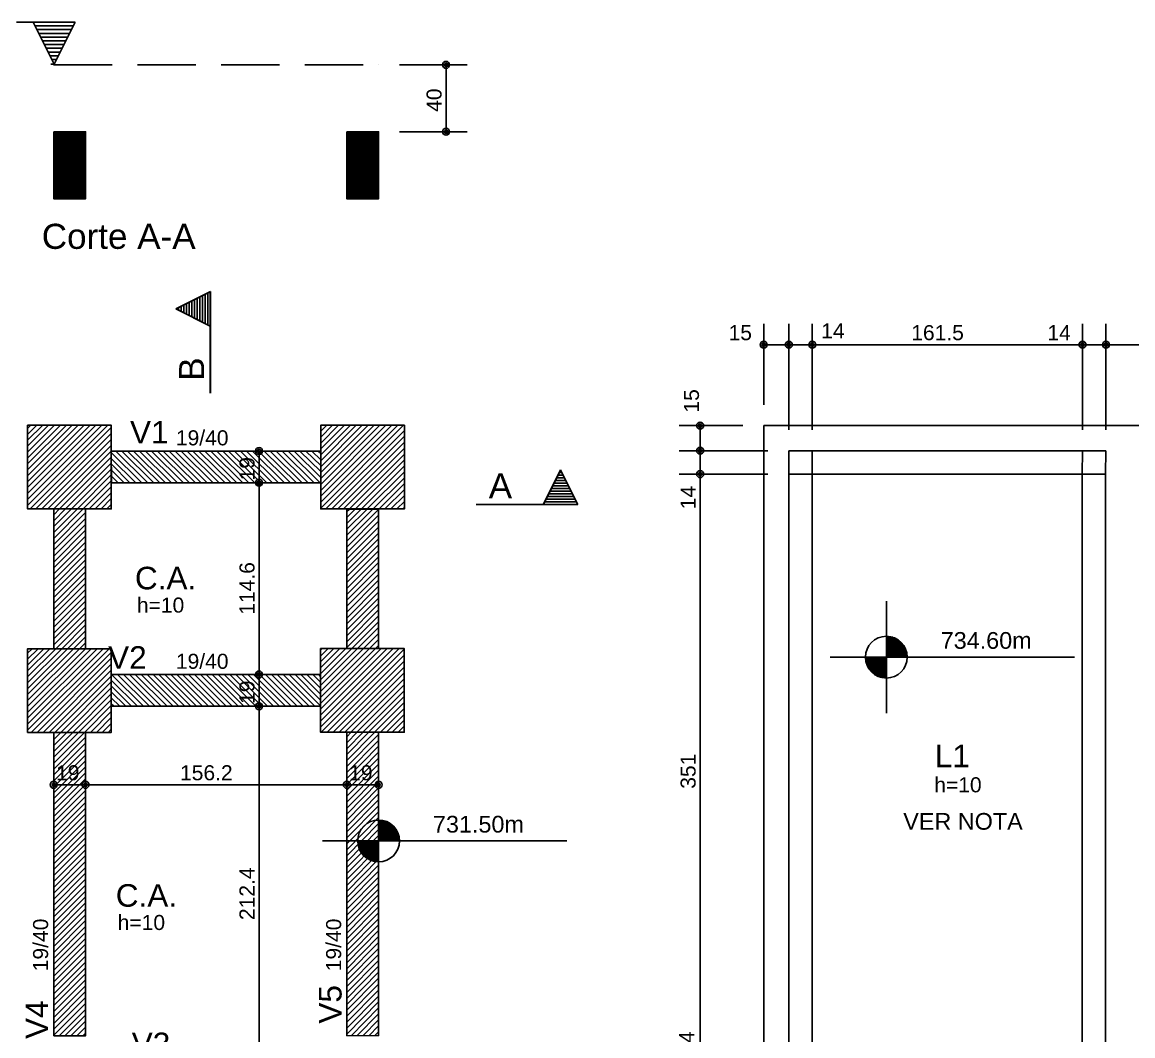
# Model space of a CAD drawing. Extents: x 3 to 128, y 2 to 83.
# Drawn here: x 62.7 to 75.98, y 49.64 to 61.76 of the extents above; entities that cross this region are included whole.
import ezdxf

# ---------------------------------------------------------------- set-up
doc = ezdxf.new("R2010")
doc.units = 0
doc.header["$MEASUREMENT"] = 0
doc.linetypes.add('ESTILO_TQS_0001', pattern=[1, 0.7, -0.3])
for name, color, linetype in [('1', 3, 'CONTINUOUS'), ('14', 51, 'CONTINUOUS'), ('22', 178, 'CONTINUOUS'), ('23', 100, 'CONTINUOUS'), ('29', 9, 'CONTINUOUS'), ('3', 7, 'CONTINUOUS'), ('35', 255, 'CONTINUOUS'), ('37', 7, 'CONTINUOUS'), ('38', 7, 'CONTINUOUS'), ('8', 178, 'CONTINUOUS')]:
    doc.layers.add(name, color=color, linetype=linetype)
doc.styles.add('TQS_ARIAL', font='arial.ttf')

msp = doc.modelspace()

# ---------------------------------------------------------------- linework, layer by layer
at = {"layer": '1', "color": 3, "linetype": 'Continuous'}
for p, q in [((63.271509, 56.441421), (63.271509, 56.441421)), ((66.774592, 56.441634), (66.774592, 56.441634)), ((66.773053, 53.77076), (66.773053, 53.77076))]:
    msp.add_line(p, q, dxfattribs=at)
at = {"layer": '14', "color": 51, "linetype": 'Continuous'}
for p, q in [((62.769509, 55.981284), (63.727647, 56.939421)), ((62.769509, 56.051995), (63.656936, 56.939421)), ((62.769509, 56.122705), (63.586225, 56.939421)), ((62.769509, 56.193416), (63.515515, 56.939421)), ((62.769509, 56.264127), (63.444804, 56.939421)), ((62.769509, 56.334837), (63.374093, 56.939421)), ((62.769509, 56.405548), (63.303382, 56.939421)), ((62.769509, 56.476259), (63.232672, 56.939421)), ((62.769509, 56.546969), (63.161961, 56.939421)), ((62.769509, 56.61768), (63.09125, 56.939421)), ((62.769509, 56.688391), (63.02054, 56.939421)), ((62.769509, 56.759102), (62.949829, 56.939421)), ((62.769509, 56.829812), (62.879118, 56.939421)), ((62.769509, 56.900523), (62.808408, 56.939421)), ((62.798357, 55.939421), (63.769509, 56.910573)), ((62.869068, 55.939421), (63.769509, 56.839863)), ((66.272592, 55.948833), (67.263393, 56.939634)), ((66.272592, 56.019543), (67.192682, 56.939634)), ((66.272592, 56.090254), (67.121971, 56.939634)), ((66.272592, 56.160965), (67.051261, 56.939634)), ((66.272592, 56.231675), (66.98055, 56.939634)), ((66.272592, 56.302386), (66.909839, 56.939634)), ((66.272592, 56.373097), (66.839129, 56.939634)), ((66.272592, 56.443807), (66.768418, 56.939634)), ((66.272592, 56.514518), (66.697707, 56.939634)), ((66.272592, 56.585229), (66.626997, 56.939634)), ((66.272592, 56.655939), (66.556286, 56.939634)), ((66.272592, 56.72665), (66.485575, 56.939634)), ((66.272592, 56.797361), (66.414865, 56.939634)), ((66.272592, 56.868071), (66.344154, 56.939634)), ((66.334103, 55.939634), (67.272592, 56.878122)), ((62.939779, 55.939421), (63.769509, 56.769152)), ((63.010489, 55.939421), (63.769509, 56.698441)), ((66.404814, 55.939634), (67.272592, 56.807411)), ((66.475525, 55.939634), (67.272592, 56.736701)), ((63.0812, 55.939421), (63.769509, 56.627731)), ((63.151911, 55.939421), (63.769509, 56.55702)), ((63.76959, 56.613679), (64.135148, 56.251421)), ((63.822719, 56.631421), (64.206182, 56.251421)), ((63.893753, 56.631421), (64.277216, 56.251421)), ((63.964786, 56.631421), (64.348249, 56.251421)), ((64.03582, 56.631421), (64.419283, 56.251421)), ((64.106854, 56.631421), (64.490316, 56.251421)), ((64.177887, 56.631421), (64.56135, 56.251421)), ((64.248921, 56.631421), (64.632384, 56.251421)), ((64.319954, 56.631421), (64.703417, 56.251421)), ((64.390988, 56.631421), (64.774451, 56.251421)), ((64.462022, 56.631421), (64.845484, 56.251421)), ((64.533055, 56.631421), (64.916518, 56.251421)), ((64.604089, 56.631421), (64.987552, 56.251421)), ((64.675122, 56.631421), (65.058585, 56.251421)), ((64.746156, 56.631421), (65.129619, 56.251421)), ((64.81719, 56.631421), (65.200652, 56.251421)), ((64.888223, 56.631421), (65.271686, 56.251421)), ((64.959257, 56.631421), (65.34272, 56.251421)), ((65.03029, 56.631421), (65.413753, 56.251421)), ((65.101324, 56.631421), (65.484787, 56.251421)), ((65.172358, 56.631421), (65.55582, 56.251421)), ((65.243391, 56.631421), (65.626854, 56.251421)), ((65.314425, 56.631421), (65.697888, 56.251421)), ((65.385458, 56.631421), (65.768921, 56.251421)), ((65.456492, 56.631421), (65.839955, 56.251421)), ((65.527526, 56.631421), (65.910988, 56.251421)), ((65.598559, 56.631421), (65.982022, 56.251421)), ((65.669593, 56.631421), (66.053056, 56.251421)), ((65.740626, 56.631421), (66.124089, 56.251421)), ((65.81166, 56.631421), (66.195123, 56.251421)), ((65.882694, 56.631421), (66.266156, 56.251421)), ((65.953727, 56.631421), (66.272592, 56.315436)), ((66.024761, 56.631421), (66.272592, 56.385828)), ((66.095794, 56.631421), (66.272592, 56.45622)), ((66.166828, 56.631421), (66.272592, 56.526612)), ((66.237862, 56.631421), (66.272592, 56.597005)), ((66.546236, 55.939634), (67.272592, 56.66599)), ((66.616946, 55.939634), (67.272592, 56.595279)), ((63.222621, 55.939421), (63.769509, 56.486309)), ((63.76991, 56.542969), (64.064115, 56.251421)), ((63.770231, 56.472259), (63.993081, 56.251421)), ((66.687657, 55.939634), (67.272592, 56.524569)), ((66.758368, 55.939634), (67.272592, 56.453858)), ((63.293332, 55.939421), (63.769509, 56.415599)), ((63.364043, 55.939421), (63.769509, 56.344888)), ((63.770552, 56.401549), (63.922048, 56.251421)), ((63.770872, 56.330839), (63.851014, 56.251421)), ((66.829078, 55.939634), (67.272592, 56.383147)), ((66.899789, 55.939634), (67.272592, 56.312436)), ((63.434753, 55.939421), (63.769509, 56.274177)), ((63.505464, 55.939421), (63.769509, 56.203467)), ((63.771193, 56.260129), (63.77998, 56.251421)), ((66.9705, 55.939634), (67.272592, 56.241726)), ((67.04121, 55.939634), (67.272592, 56.171015)), ((63.576175, 55.939421), (63.769509, 56.132756)), ((63.646885, 55.939421), (63.769509, 56.062045)), ((67.111921, 55.939634), (67.272592, 56.100304)), ((67.182632, 55.939634), (67.272592, 56.029594)), ((63.081509, 55.586177), (63.434753, 55.939421)), ((63.081509, 55.656888), (63.364043, 55.939421)), ((63.081509, 55.727599), (63.293332, 55.939421)), ((63.081509, 55.798309), (63.222621, 55.939421)), ((63.081509, 55.86902), (63.151911, 55.939421)), ((63.081509, 55.515467), (63.461509, 55.895466)), ((63.717596, 55.939421), (63.769509, 55.991335)), ((66.584592, 55.624436), (66.897789, 55.937634)), ((66.584592, 55.695147), (66.827078, 55.937634)), ((66.584592, 55.765858), (66.756368, 55.937634)), ((66.584592, 55.836569), (66.685657, 55.937634)), ((66.584592, 55.907279), (66.614946, 55.937634)), ((66.584592, 55.553726), (66.964592, 55.933726)), ((67.253342, 55.939634), (67.272592, 55.958883)), ((63.081509, 55.444756), (63.461509, 55.824756)), ((66.584591, 55.412304), (66.964592, 55.792304)), ((66.584592, 55.483015), (66.964592, 55.863015)), ((63.081509, 55.374045), (63.461509, 55.754045)), ((63.081509, 55.303335), (63.461509, 55.683334)), ((66.584591, 55.341594), (66.964592, 55.721594)), ((66.584591, 55.270883), (66.964592, 55.650883)), ((63.081509, 55.232624), (63.461509, 55.612624)), ((63.081509, 55.161913), (63.461509, 55.541913)), ((66.584591, 55.200172), (66.964592, 55.580172)), ((66.584591, 55.129462), (66.964592, 55.509462)), ((63.081509, 55.091203), (63.461509, 55.471202)), ((63.081509, 55.020492), (63.461509, 55.400492)), ((66.584591, 55.058751), (66.964592, 55.438751)), ((66.584591, 54.98804), (66.964591, 55.36804)), ((63.081509, 54.949781), (63.461509, 55.329781)), ((63.081509, 54.87907), (63.461509, 55.25907)), ((66.584591, 54.91733), (66.964591, 55.29733)), ((66.584591, 54.846619), (66.964591, 55.226619)), ((63.081509, 54.80836), (63.461509, 55.188359)), ((63.081509, 54.737649), (63.461509, 55.117649)), ((66.584591, 54.775908), (66.964591, 55.155908)), ((63.081509, 54.666938), (63.461509, 55.046938)), ((63.081509, 54.596228), (63.461509, 54.976227)), ((66.584591, 54.705197), (66.964591, 55.085198)), ((66.584591, 54.634487), (66.964591, 55.014487)), ((63.081509, 54.525517), (63.461509, 54.905517)), ((63.081509, 54.454806), (63.461509, 54.834806)), ((66.584591, 54.563776), (66.964591, 54.943776)), ((66.584591, 54.493065), (66.964591, 54.873065)), ((63.081509, 54.384096), (63.461509, 54.764095)), ((66.584591, 54.422355), (66.964591, 54.802355)), ((66.584591, 54.351644), (66.964591, 54.731644)), ((63.081509, 54.313385), (63.461509, 54.693385)), ((63.10652, 54.267685), (63.461509, 54.622674)), ((66.584591, 54.280933), (66.964591, 54.660933)), ((66.643129, 54.26876), (66.964591, 54.590223)), ((63.177231, 54.267685), (63.461509, 54.551963)), ((63.247941, 54.267685), (63.461509, 54.481253)), ((66.713839, 54.26876), (66.964591, 54.519512)), ((66.78455, 54.26876), (66.964591, 54.448801)), ((63.318652, 54.267685), (63.461509, 54.410542)), ((63.389363, 54.267685), (63.461509, 54.339831)), ((66.855261, 54.26876), (66.964591, 54.378091)), ((66.925971, 54.26876), (66.964591, 54.30738)), ((62.769509, 53.294278), (63.742915, 54.267685)), ((62.769509, 53.364989), (63.672205, 54.267685)), ((62.769509, 53.435699), (63.601494, 54.267685)), ((62.769509, 53.50641), (63.530783, 54.267685)), ((62.769509, 53.577121), (63.460073, 54.267685)), ((62.769509, 53.647831), (63.389362, 54.267685)), ((62.769509, 53.718542), (63.318651, 54.267685)), ((62.769509, 53.789253), (63.247941, 54.267685)), ((62.769509, 53.859963), (63.17723, 54.267685)), ((62.769509, 53.930674), (63.106519, 54.267685)), ((62.769509, 54.001385), (63.035809, 54.267685)), ((62.769509, 54.072095), (62.965098, 54.267685)), ((62.769509, 54.142806), (62.894387, 54.267685)), ((62.769509, 54.213517), (62.823677, 54.267685)), ((62.813626, 53.267685), (63.769509, 54.223567)), ((63.460073, 54.267685), (63.461509, 54.269121)), ((66.271053, 53.330999), (67.208814, 54.26876)), ((66.271053, 53.40171), (67.138103, 54.26876)), ((66.271053, 53.47242), (67.067393, 54.26876)), ((66.271053, 53.543131), (66.996682, 54.26876)), ((66.271053, 53.613842), (66.925971, 54.26876)), ((66.271053, 53.684552), (66.855261, 54.26876)), ((66.271053, 53.755263), (66.78455, 54.26876)), ((66.271053, 53.825974), (66.713839, 54.26876)), ((66.271053, 53.896684), (66.643129, 54.26876)), ((66.271053, 53.967395), (66.572418, 54.26876)), ((66.271053, 54.038106), (66.501707, 54.26876)), ((66.271053, 54.108816), (66.430997, 54.26876)), ((66.271053, 54.179527), (66.360286, 54.26876)), ((66.271053, 54.250238), (66.289575, 54.26876)), ((66.279525, 53.26876), (67.271053, 54.260288)), ((66.350235, 53.26876), (67.271053, 54.189578)), ((62.884337, 53.267685), (63.769509, 54.152857)), ((62.955048, 53.267685), (63.769509, 54.082146)), ((66.420946, 53.26876), (67.271053, 54.118867)), ((66.491657, 53.26876), (67.271053, 54.048156)), ((63.025758, 53.267685), (63.769509, 54.011435)), ((63.096469, 53.267685), (63.769509, 53.940725)), ((63.773594, 53.959685), (64.153594, 53.579685)), ((63.844305, 53.959685), (64.224305, 53.579685)), ((63.915015, 53.959685), (64.295015, 53.579685)), ((63.985726, 53.959685), (64.365726, 53.579685)), ((64.056437, 53.959685), (64.436437, 53.579685)), ((64.127147, 53.959685), (64.507147, 53.579685)), ((64.197858, 53.959685), (64.577858, 53.579685)), ((64.268569, 53.959685), (64.648569, 53.579685)), ((64.339279, 53.959685), (64.719279, 53.579685)), ((64.40999, 53.959685), (64.78999, 53.579685)), ((64.480701, 53.959685), (64.860701, 53.579685)), ((64.551411, 53.959685), (64.931411, 53.579685)), ((64.622122, 53.959685), (65.002122, 53.579685)), ((64.692833, 53.959685), (65.072833, 53.579685)), ((64.763543, 53.959685), (65.143544, 53.579685)), ((64.834254, 53.959685), (65.214254, 53.579685)), ((64.904965, 53.959685), (65.284965, 53.579685)), ((64.975676, 53.959685), (65.355676, 53.579685)), ((65.046386, 53.959685), (65.426386, 53.579685)), ((65.117097, 53.959685), (65.497097, 53.579685)), ((65.187808, 53.959685), (65.567808, 53.579685)), ((65.258518, 53.959685), (65.638518, 53.579685)), ((65.329229, 53.959685), (65.709229, 53.579685)), ((65.39994, 53.959685), (65.77994, 53.579685)), ((65.47065, 53.959685), (65.85065, 53.579685)), ((65.541361, 53.959685), (65.921361, 53.579685)), ((65.612072, 53.959685), (65.992072, 53.579685)), ((65.682782, 53.959685), (66.062783, 53.579685)), ((65.753493, 53.959685), (66.133493, 53.579685)), ((65.824204, 53.959685), (66.204204, 53.579685)), ((65.894915, 53.959685), (66.271053, 53.583546)), ((65.965625, 53.959685), (66.271053, 53.654257)), ((66.036336, 53.959685), (66.271053, 53.724968)), ((66.107047, 53.959685), (66.271053, 53.795678)), ((66.177757, 53.959685), (66.271053, 53.866389)), ((66.248468, 53.959685), (66.271053, 53.9371)), ((66.562367, 53.26876), (67.271053, 53.977446)), ((66.633078, 53.26876), (67.271053, 53.906735)), ((63.16718, 53.267685), (63.769509, 53.870014)), ((63.23789, 53.267685), (63.769509, 53.799303)), ((63.769509, 53.89306), (64.082883, 53.579685)), ((63.769509, 53.822349), (64.012173, 53.579685)), ((66.703789, 53.26876), (67.271053, 53.836024)), ((66.774499, 53.26876), (67.271053, 53.765313)), ((63.308601, 53.267685), (63.769509, 53.728592)), ((63.379312, 53.267685), (63.769509, 53.657882)), ((63.769509, 53.751638), (63.941462, 53.579685)), ((63.769509, 53.680928), (63.870751, 53.579685)), ((66.84521, 53.26876), (67.271053, 53.694603)), ((63.450022, 53.267685), (63.769509, 53.587171)), ((63.520733, 53.267685), (63.769509, 53.51646)), ((63.769509, 53.610217), (63.80004, 53.579685)), ((66.915921, 53.26876), (67.271053, 53.623892)), ((66.986631, 53.26876), (67.271053, 53.553181)), ((63.591444, 53.267685), (63.769509, 53.44575)), ((63.662154, 53.267685), (63.769509, 53.375039)), ((67.057342, 53.26876), (67.271053, 53.482471)), ((67.128053, 53.26876), (67.271053, 53.41176)), ((63.081509, 52.899171), (63.450022, 53.267685)), ((63.081509, 52.969882), (63.379312, 53.267685)), ((63.081509, 53.040592), (63.308601, 53.267685)), ((63.081509, 53.111303), (63.23789, 53.267685)), ((63.081509, 53.182014), (63.16718, 53.267685)), ((63.081509, 53.252725), (63.096469, 53.267685)), ((63.732865, 53.267685), (63.769509, 53.304328)), ((66.584591, 52.929868), (66.919934, 53.26876)), ((66.584591, 53.000954), (66.849593, 53.26876)), ((66.584591, 53.07204), (66.779251, 53.26876)), ((66.584591, 53.143126), (66.70891, 53.26876)), ((66.584591, 53.214212), (66.638568, 53.26876)), ((66.584591, 52.858783), (66.964591, 53.242804)), ((67.198764, 53.26876), (67.271053, 53.341049)), ((67.269474, 53.26876), (67.271053, 53.270339)), ((63.081509, 52.82846), (63.461509, 53.20846)), ((63.081509, 52.75775), (63.461509, 53.13775)), ((66.584591, 52.787697), (66.964591, 53.171718)), ((63.081509, 52.687039), (63.461509, 53.067039)), ((63.081509, 52.616328), (63.461509, 52.996328)), ((66.584591, 52.716611), (66.964591, 53.100632)), ((66.584591, 52.645525), (66.964591, 53.029546)), ((63.081509, 52.545618), (63.461509, 52.925618)), ((63.081509, 52.474907), (63.461509, 52.854907)), ((66.584591, 52.574439), (66.964591, 52.958461)), ((66.584591, 52.503354), (66.964591, 52.887375)), ((63.081509, 52.404196), (63.461509, 52.784196)), ((63.081509, 52.333486), (63.461509, 52.713486)), ((66.584591, 52.432268), (66.964591, 52.816289)), ((66.584591, 52.361182), (66.964591, 52.745203)), ((63.081509, 52.262775), (63.461509, 52.642775)), ((63.081509, 52.192064), (63.461509, 52.572064)), ((66.584591, 52.290096), (66.964591, 52.674117)), ((66.584591, 52.21901), (66.964591, 52.603032)), ((63.081509, 52.121353), (63.461509, 52.501354)), ((66.584591, 52.147924), (66.964591, 52.531946)), ((66.584591, 52.076839), (66.964591, 52.46086)), ((63.081509, 52.050643), (63.461509, 52.430643)), ((63.081509, 51.979932), (63.461509, 52.359932)), ((66.584591, 52.005753), (66.964591, 52.389774)), ((66.584591, 51.934667), (66.964591, 52.318688)), ((63.081509, 51.909221), (63.461509, 52.289221)), ((63.081509, 51.838511), (63.461509, 52.218511)), ((66.584591, 51.863581), (66.964591, 52.247602)), ((66.584591, 51.792495), (66.964591, 52.176517)), ((63.081509, 51.7678), (63.461509, 52.1478)), ((63.081509, 51.697089), (63.461509, 52.077089)), ((66.584591, 51.72141), (66.964591, 52.105431)), ((63.081508, 51.555668), (63.461509, 51.935668)), ((63.081509, 51.626379), (63.461509, 52.006379)), ((66.584591, 51.650324), (66.964591, 52.034345)), ((66.584591, 51.579238), (66.964591, 51.963259)), ((63.081508, 51.484957), (63.461509, 51.864957)), ((63.081508, 51.414247), (63.461509, 51.794247)), ((66.584591, 51.508152), (66.964591, 51.892173)), ((66.584591, 51.437066), (66.964591, 51.821088)), ((63.081508, 51.343536), (63.461509, 51.723536)), ((63.081508, 51.272825), (63.461509, 51.652825)), ((66.584591, 51.365981), (66.964591, 51.750002)), ((66.584591, 51.294895), (66.964591, 51.678916)), ((63.081508, 51.202115), (63.461508, 51.582115)), ((63.081508, 51.131404), (63.461508, 51.511404)), ((66.584591, 51.223809), (66.964591, 51.60783)), ((66.584591, 51.152723), (66.964591, 51.536744)), ((63.081508, 51.060693), (63.461508, 51.440693)), ((66.584591, 51.081637), (66.964591, 51.465659)), ((66.584591, 51.010551), (66.964591, 51.394573)), ((63.081508, 50.989982), (63.461508, 51.369983)), ((63.081508, 50.919272), (63.461508, 51.299272)), ((66.584591, 50.939466), (66.964591, 51.323487)), ((66.584591, 50.86838), (66.964591, 51.252401)), ((63.081508, 50.848561), (63.461508, 51.228561)), ((63.081508, 50.77785), (63.461508, 51.15785)), ((66.584591, 50.797294), (66.964591, 51.181315)), ((66.584591, 50.726208), (66.964591, 51.11023)), ((63.081508, 50.70714), (63.461508, 51.08714)), ((63.081508, 50.636429), (63.461508, 51.016429)), ((66.584591, 50.655122), (66.964591, 51.039144)), ((63.081508, 50.565718), (63.461508, 50.945718)), ((63.081508, 50.495008), (63.461508, 50.875008)), ((66.584591, 50.584037), (66.964591, 50.968058)), ((66.584591, 50.512951), (66.964591, 50.896972)), ((63.081508, 50.424297), (63.461508, 50.804297)), ((63.081508, 50.353586), (63.461508, 50.733586)), ((66.584591, 50.441865), (66.964591, 50.825886)), ((66.584591, 50.370779), (66.964591, 50.7548)), ((63.081508, 50.282876), (63.461508, 50.662876)), ((63.081508, 50.212165), (63.461508, 50.592165)), ((66.584591, 50.299693), (66.964591, 50.683715)), ((66.584591, 50.228608), (66.964591, 50.612629)), ((63.081508, 50.141454), (63.461508, 50.521454)), ((63.081508, 50.070743), (63.461508, 50.450744)), ((66.584591, 50.157522), (66.964591, 50.541543)), ((66.584591, 50.086436), (66.964591, 50.470457)), ((63.081508, 50.000033), (63.461508, 50.380033)), ((66.584591, 50.01535), (66.964591, 50.399371)), ((66.584591, 49.944264), (66.964591, 50.328286)), ((63.081508, 49.929322), (63.461508, 50.309322)), ((63.081508, 49.858611), (63.461508, 50.238611)), ((66.584591, 49.873179), (66.964591, 50.2572)), ((66.584591, 49.802093), (66.964591, 50.186114)), ((63.081508, 49.787901), (63.461508, 50.167901)), ((63.081508, 49.71719), (63.461508, 50.09719)), ((66.584591, 49.731007), (66.964591, 50.115028)), ((63.081508, 49.646479), (63.461508, 50.026479)), ((63.145031, 49.639291), (63.461508, 49.955769)), ((66.584591, 49.659921), (66.964591, 50.043942)), ((66.634991, 49.639769), (66.964591, 49.972857)), ((63.215741, 49.639291), (63.461508, 49.885058)), ((63.286452, 49.639291), (63.461508, 49.814347)), ((66.705701, 49.640141), (66.964591, 49.901771)), ((66.77641, 49.640513), (66.964591, 49.830685)), ((63.357163, 49.639291), (63.461508, 49.743637)), ((63.427873, 49.639291), (63.461508, 49.672926)), ((66.84712, 49.640885), (66.964591, 49.759599)), ((66.91783, 49.641258), (66.964591, 49.688513))]:
    msp.add_line(p, q, dxfattribs=at)
for points in [[(62.769509, 56.939421), (63.769509, 56.939421), (63.769509, 55.939421), (62.769509, 55.939421), (62.769509, 56.939421)], [(66.272592, 56.939634), (67.272592, 56.939634), (67.272592, 55.939634), (66.272592, 55.939634), (66.272592, 56.939634)], [(63.769509, 56.631421), (63.771233, 56.251421), (66.272592, 56.251421), (66.272592, 56.631421), (63.769509, 56.631421)], [(63.081509, 55.939421), (63.461509, 55.939421), (63.461509, 54.267685), (63.081509, 54.267685), (63.081509, 55.939421)], [(66.584591, 54.26876), (66.964591, 54.26876), (66.964592, 55.937634), (66.584592, 55.937634), (66.584591, 54.26876)], [(62.769509, 54.267685), (63.769509, 54.267685), (63.769509, 53.267685), (62.769509, 53.267685), (62.769509, 54.267685)], [(66.271053, 54.26876), (67.271053, 54.26876), (67.271053, 53.26876), (66.271053, 53.26876), (66.271053, 54.26876)], [(63.769509, 53.959685), (63.769509, 53.579685), (66.271053, 53.579685), (66.271053, 53.959685), (63.769509, 53.959685)], [(63.081508, 49.639291), (63.461508, 49.639291), (63.461509, 53.267685), (63.081509, 53.267685), (63.081508, 49.639291)], [(66.584591, 49.639504), (66.964591, 49.641504), (66.964591, 53.26876), (66.584591, 53.26876), (66.584591, 49.639504)]]:
    msp.add_lwpolyline(points, dxfattribs=at)
at = {"layer": '22', "color": 178, "linetype": 'Continuous'}
for p, q in [((64.954422, 58.537523), (64.53959, 58.330107)), ((64.952683, 58.534702), (64.543492, 58.330107)), ((64.731051, 58.425837), (64.731051, 58.234376)), ((64.762961, 58.441792), (64.762961, 58.218421)), ((64.794871, 58.457747), (64.794871, 58.202466)), ((64.826782, 58.473702), (64.826782, 58.186511)), ((64.858691, 58.489658), (64.858691, 58.170556)), ((64.890602, 58.505613), (64.890602, 58.154601)), ((64.922512, 58.521568), (64.922512, 58.138645)), ((64.952683, 58.534702), (64.952683, 57.321568)), ((64.954422, 57.321568), (64.954422, 58.537523)), ((64.53959, 58.330107), (64.952683, 58.12356)), ((64.543493, 58.330107), (64.952683, 58.125511)), ((64.5715, 58.346062), (64.5715, 58.310883)), ((64.60341, 58.362017), (64.60341, 58.298196)), ((64.635321, 58.377972), (64.635321, 58.282241)), ((64.667231, 58.393927), (64.667231, 58.266286)), ((64.699141, 58.409882), (64.699141, 58.250331)), ((69.139772, 56.405876), (68.933225, 55.992782)), ((69.139772, 56.401973), (68.935176, 55.992783)), ((69.187637, 56.310145), (69.091906, 56.310145)), ((69.171682, 56.342056), (69.107861, 56.342056)), ((69.155727, 56.373966), (69.120548, 56.373966)), ((69.347188, 55.991044), (69.139772, 56.405876)), ((69.344367, 55.992782), (69.139772, 56.401974)), ((69.251457, 56.182505), (69.028086, 56.182505)), ((69.235502, 56.214415), (69.044041, 56.214415)), ((69.219547, 56.246325), (69.059996, 56.246325)), ((69.203592, 56.278235), (69.075951, 56.278235)), ((69.331233, 56.022954), (68.94831, 56.022954)), ((69.315278, 56.054864), (68.964266, 56.054864)), ((69.299323, 56.086774), (68.980221, 56.086774)), ((69.283367, 56.118684), (68.996176, 56.118684)), ((69.267412, 56.150595), (69.012131, 56.150595)), ((69.344367, 55.992783), (68.131233, 55.992783)), ((68.131233, 55.991044), (69.347188, 55.991044))]:
    msp.add_line(p, q, dxfattribs=at)
at = {"layer": '23', "color": 100, "linetype": 'Continuous'}
for p, q in [((71.568136, 56.934939), (78.648145, 56.935123)), ((71.568564, 48.755125), (71.568136, 56.934939)), ((71.868152, 56.634939), (72.148152, 56.634954)), ((71.868166, 56.354939), (71.868152, 56.634939)), ((72.148152, 56.634954), (75.378999, 56.635123)), ((72.148166, 56.354954), (72.148152, 56.634954)), ((75.37507, 56.355123), (75.378999, 56.635123)), ((75.378999, 56.635123), (75.659027, 56.635138)), ((75.655098, 56.355137), (75.659027, 56.635138)), ((71.868166, 56.354939), (72.148166, 56.354954)), ((71.868167, 56.334668), (71.868166, 56.354939)), ((71.868533, 49.354669), (71.868167, 56.334667)), ((72.148166, 56.354954), (75.37507, 56.355123)), ((72.148167, 56.334682), (72.148166, 56.354954)), ((72.148533, 49.354684), (72.148167, 56.334682)), ((75.3748, 56.335837), (75.37507, 56.355123)), ((75.375165, 49.354852), (75.3748, 56.335837)), ((75.37507, 56.355123), (75.655098, 56.355137)), ((75.6548, 56.33388), (75.655098, 56.355137)), ((75.655165, 49.354867), (75.6548, 56.33388)), ((73.03393, 54.166551), (73.03393, 54.837722)), ((73.03393, 54.416551), (73.03393, 53.916551)), ((73.03393, 54.404404), (73.110912, 54.404404)), ((73.03393, 54.388547), (73.148899, 54.388547)), ((73.03393, 54.37269), (73.175375, 54.37269)), ((73.03393, 54.356833), (73.19608, 54.356833)), ((73.03393, 54.340977), (73.213027, 54.340977)), ((73.03393, 54.32512), (73.227207, 54.32512)), ((73.03393, 54.309263), (73.239194, 54.309263)), ((73.03393, 54.166551), (72.362758, 54.166551)), ((72.78393, 54.166551), (73.28393, 54.166551)), ((73.03393, 54.293406), (73.249354, 54.293406)), ((73.03393, 54.277549), (73.257937, 54.277549)), ((73.03393, 54.261692), (73.265118, 54.261692)), ((73.03393, 54.245835), (73.271024, 54.245835)), ((73.03393, 54.229979), (73.27575, 54.229979)), ((73.03393, 54.214122), (73.279361, 54.214122)), ((73.03393, 54.198265), (73.28191, 54.198265)), ((73.03393, 54.182408), (73.28393, 54.182408)), ((73.03393, 54.166551), (75.28393, 54.166551)), ((73.03393, 54.166551), (73.03393, 53.495379)), ((73.033929, 54.150695), (72.783929, 54.150695)), ((73.033929, 54.134838), (72.785948, 54.134838)), ((73.033929, 54.118981), (72.788496, 54.118981)), ((73.033929, 54.103124), (72.792108, 54.103124)), ((73.033929, 54.087268), (72.796834, 54.087268)), ((73.033929, 54.07141), (72.80274, 54.07141)), ((73.033929, 54.055554), (72.809921, 54.055554)), ((73.033929, 54.039697), (72.818504, 54.039697)), ((73.033929, 54.02384), (72.828664, 54.02384)), ((73.033929, 54.007983), (72.840652, 54.007983)), ((73.033929, 53.992127), (72.854831, 53.992127)), ((73.033929, 53.976269), (72.871778, 53.976269)), ((73.033929, 53.960413), (72.892483, 53.960413)), ((73.033929, 53.944556), (72.918959, 53.944556)), ((73.033929, 53.928699), (72.956947, 53.928699)), ((66.964591, 51.969422), (66.964591, 52.640593)), ((66.964591, 52.219422), (66.964591, 51.719422)), ((66.964591, 52.207275), (67.041573, 52.207275)), ((66.964591, 52.191418), (67.07956, 52.191418)), ((66.964591, 52.175561), (67.106036, 52.175561)), ((66.964591, 52.159704), (67.126741, 52.159704)), ((66.964591, 52.143848), (67.143688, 52.143848)), ((66.964591, 52.127991), (67.157868, 52.127991)), ((66.964591, 52.112134), (67.169855, 52.112134)), ((66.964591, 52.096277), (67.180016, 52.096277)), ((66.964591, 52.08042), (67.188599, 52.08042)), ((66.964591, 52.064563), (67.19578, 52.064563)), ((66.964591, 52.048706), (67.201686, 52.048706)), ((66.964591, 51.969422), (66.29342, 51.969422)), ((66.96459, 51.953566), (66.71459, 51.953566)), ((66.714591, 51.969422), (67.214591, 51.969422)), ((66.96459, 51.937709), (66.71661, 51.937709)), ((66.96459, 51.921852), (66.719157, 51.921852)), ((66.964591, 52.03285), (67.206411, 52.03285)), ((66.964591, 52.016993), (67.210023, 52.016993)), ((66.964591, 52.001136), (67.212571, 52.001136)), ((66.964591, 51.985279), (67.214591, 51.985279)), ((66.964591, 51.969422), (69.214591, 51.969422)), ((66.964591, 51.969422), (66.964591, 51.298251)), ((66.96459, 51.905995), (66.72277, 51.905995)), ((66.96459, 51.890139), (66.727495, 51.890139)), ((66.96459, 51.874281), (66.733401, 51.874281)), ((66.96459, 51.858425), (66.740582, 51.858425)), ((66.96459, 51.842568), (66.749165, 51.842568)), ((66.96459, 51.826711), (66.759326, 51.826711)), ((66.96459, 51.810854), (66.771314, 51.810854)), ((66.96459, 51.794998), (66.785493, 51.794998)), ((66.96459, 51.77914), (66.80244, 51.77914)), ((66.96459, 51.763284), (66.823145, 51.763284)), ((66.96459, 51.747427), (66.849621, 51.747427)), ((66.96459, 51.73157), (66.887608, 51.73157))]:
    msp.add_line(p, q, dxfattribs=at)
for centre in [(73.03393, 54.166551), (66.964591, 51.969422)]:
    msp.add_circle(centre, 0.25, dxfattribs=at)
at = {"layer": '29', "color": 9, "linetype": 'Continuous'}
for p, q in [((63.081509, 60.069234), (63.460384, 60.448109)), ((63.081509, 60.083376), (63.446242, 60.448109)), ((63.081509, 60.097519), (63.4321, 60.448109)), ((63.081509, 60.111661), (63.417958, 60.448109)), ((63.081509, 60.125803), (63.403815, 60.448109)), ((63.081509, 60.139945), (63.389673, 60.448109)), ((63.081509, 60.154087), (63.375531, 60.448109)), ((63.081509, 60.168229), (63.361389, 60.448109)), ((63.081509, 60.182371), (63.347247, 60.448109)), ((63.081509, 60.196513), (63.333105, 60.448109)), ((63.081509, 60.210656), (63.318963, 60.448109)), ((63.081509, 60.224798), (63.30482, 60.448109)), ((63.081509, 60.23894), (63.290678, 60.448109)), ((63.081509, 60.253082), (63.276536, 60.448109)), ((63.081509, 60.267224), (63.262394, 60.448109)), ((63.081509, 60.281366), (63.248252, 60.448109)), ((63.081509, 60.295508), (63.23411, 60.448109)), ((63.081509, 60.309651), (63.219968, 60.448109)), ((63.081509, 60.323793), (63.205826, 60.448109)), ((63.081509, 60.337935), (63.191683, 60.448109)), ((63.081509, 60.352077), (63.177541, 60.448109)), ((63.081509, 60.366219), (63.163399, 60.448109)), ((63.081509, 60.380361), (63.149257, 60.448109)), ((63.081509, 60.394503), (63.135115, 60.448109)), ((63.081509, 60.408645), (63.120973, 60.448109)), ((63.081509, 60.422788), (63.106831, 60.448109)), ((63.081509, 60.43693), (63.092688, 60.448109)), ((63.081509, 60.435903), (63.461509, 60.055903)), ((63.081509, 60.055092), (63.461509, 60.435092)), ((63.081509, 60.421761), (63.461509, 60.041761)), ((63.081509, 60.04095), (63.461509, 60.42095)), ((63.081509, 60.407619), (63.461509, 60.027619)), ((63.081509, 60.026808), (63.461509, 60.406808)), ((63.083446, 60.448109), (63.461509, 60.070046)), ((63.097588, 60.448109), (63.461509, 60.084188)), ((63.11173, 60.448109), (63.461509, 60.09833)), ((63.125872, 60.448109), (63.461509, 60.112472)), ((63.140014, 60.448109), (63.461509, 60.126614)), ((63.154156, 60.448109), (63.461509, 60.140756)), ((63.168298, 60.448109), (63.461509, 60.154898)), ((63.182441, 60.448109), (63.461509, 60.16904)), ((63.196583, 60.448109), (63.461509, 60.183183)), ((63.210725, 60.448109), (63.461509, 60.197325)), ((63.224867, 60.448109), (63.461509, 60.211467)), ((63.239009, 60.448109), (63.461509, 60.225609)), ((63.253151, 60.448109), (63.461509, 60.239751)), ((63.267293, 60.448109), (63.461509, 60.253893)), ((63.281435, 60.448109), (63.461509, 60.268035)), ((63.295578, 60.448109), (63.461509, 60.282178)), ((63.30972, 60.448109), (63.461509, 60.29632)), ((63.323862, 60.448109), (63.461509, 60.310462)), ((63.338004, 60.448109), (63.461509, 60.324604)), ((63.352146, 60.448109), (63.461509, 60.338746)), ((63.366288, 60.448109), (63.461509, 60.352888)), ((63.38043, 60.448109), (63.461509, 60.36703)), ((63.394573, 60.448109), (63.461509, 60.381173)), ((63.408715, 60.448109), (63.461509, 60.395315)), ((63.422857, 60.448109), (63.461509, 60.409457)), ((63.436999, 60.448109), (63.461509, 60.423599)), ((63.451141, 60.448109), (63.461509, 60.437741)), ((66.584592, 60.079209), (66.953491, 60.448109)), ((66.584592, 60.093351), (66.939349, 60.448109)), ((66.584592, 60.107493), (66.925207, 60.448109)), ((66.584592, 60.121636), (66.911065, 60.448109)), ((66.584592, 60.135778), (66.896923, 60.448109)), ((66.584592, 60.14992), (66.882781, 60.448109)), ((66.584592, 60.164062), (66.868639, 60.448109)), ((66.584592, 60.178204), (66.854497, 60.448109)), ((66.584592, 60.192346), (66.840354, 60.448109)), ((66.584592, 60.206488), (66.826212, 60.448109)), ((66.584592, 60.220631), (66.81207, 60.448109)), ((66.584592, 60.234773), (66.797928, 60.448109)), ((66.584592, 60.248915), (66.783786, 60.448109)), ((66.584592, 60.263057), (66.769644, 60.448109)), ((66.584592, 60.277199), (66.755502, 60.448109)), ((66.584592, 60.291341), (66.741359, 60.448109)), ((66.584592, 60.305483), (66.727217, 60.448109)), ((66.584592, 60.319625), (66.713075, 60.448109)), ((66.584592, 60.333768), (66.698933, 60.448109)), ((66.584592, 60.34791), (66.684791, 60.448109)), ((66.584592, 60.362052), (66.670649, 60.448109)), ((66.584592, 60.376194), (66.656507, 60.448109)), ((66.584592, 60.390336), (66.642364, 60.448109)), ((66.584592, 60.404478), (66.628222, 60.448109)), ((66.584592, 60.41862), (66.61408, 60.448109)), ((66.584592, 60.432763), (66.599938, 60.448109)), ((66.584592, 60.446905), (66.585796, 60.448109)), ((66.584592, 60.065067), (66.964592, 60.445067)), ((66.584592, 60.440071), (66.964592, 60.060071)), ((66.584592, 60.050925), (66.964592, 60.430925)), ((66.584592, 60.425928), (66.964592, 60.045928)), ((66.584592, 60.036783), (66.964592, 60.416783)), ((66.584592, 60.411786), (66.964592, 60.031786)), ((66.584592, 60.022641), (66.964592, 60.402641)), ((66.590695, 60.448109), (66.964592, 60.074213)), ((66.604837, 60.448109), (66.964592, 60.088355)), ((66.618979, 60.448109), (66.964592, 60.102497)), ((66.633122, 60.448109), (66.964592, 60.116639)), ((66.647264, 60.448109), (66.964592, 60.130781)), ((66.661406, 60.448109), (66.964592, 60.144923)), ((66.675548, 60.448109), (66.964592, 60.159066)), ((66.68969, 60.448109), (66.964592, 60.173208)), ((66.703832, 60.448109), (66.964592, 60.18735)), ((66.717974, 60.448109), (66.964592, 60.201492)), ((66.732117, 60.448109), (66.964592, 60.215634)), ((66.746259, 60.448109), (66.964592, 60.229776)), ((66.760401, 60.448109), (66.964592, 60.243918)), ((66.774543, 60.448109), (66.964592, 60.258061)), ((66.788685, 60.448109), (66.964592, 60.272203)), ((66.802827, 60.448109), (66.964592, 60.286345)), ((66.816969, 60.448109), (66.964592, 60.300487)), ((66.831112, 60.448109), (66.964592, 60.314629)), ((66.845254, 60.448109), (66.964592, 60.328771)), ((66.859396, 60.448109), (66.964592, 60.342913)), ((66.873538, 60.448109), (66.964592, 60.357055)), ((66.88768, 60.448109), (66.964592, 60.371198)), ((66.901822, 60.448109), (66.964592, 60.38534)), ((66.915964, 60.448109), (66.964592, 60.399482)), ((66.930106, 60.448109), (66.964592, 60.413624)), ((66.944249, 60.448109), (66.964592, 60.427766)), ((66.958391, 60.448109), (66.964592, 60.441908)), ((63.081509, 60.393477), (63.461509, 60.013477)), ((63.081509, 60.012666), (63.461509, 60.392666)), ((63.081509, 60.379335), (63.461509, 59.999335)), ((63.081509, 59.998524), (63.461509, 60.378524)), ((63.081509, 60.365193), (63.461509, 59.985193)), ((63.081509, 59.984381), (63.461509, 60.364381)), ((63.081509, 60.351051), (63.461509, 59.971051)), ((63.081509, 59.970239), (63.461509, 60.350239)), ((63.081509, 60.336908), (63.461509, 59.956908)), ((63.081509, 59.956097), (63.461509, 60.336097)), ((63.081509, 60.322766), (63.461509, 59.942766)), ((63.081509, 59.941955), (63.461509, 60.321955)), ((63.081509, 60.308624), (63.461509, 59.928624)), ((63.081509, 59.927813), (63.461509, 60.307813)), ((63.081509, 60.294482), (63.461509, 59.914482)), ((63.081509, 59.913671), (63.461509, 60.293671)), ((63.081509, 60.28034), (63.461509, 59.90034)), ((63.081509, 59.899529), (63.461509, 60.279529)), ((66.584592, 60.397644), (66.964592, 60.017644)), ((66.584592, 60.008498), (66.964592, 60.388498)), ((66.584592, 60.383502), (66.964592, 60.003502)), ((66.584592, 59.994356), (66.964592, 60.374356)), ((66.584592, 60.36936), (66.964592, 59.98936)), ((66.584592, 59.980214), (66.964592, 60.360214)), ((66.584592, 60.355218), (66.964592, 59.975218)), ((66.584592, 59.966072), (66.964592, 60.346072)), ((66.584592, 60.341076), (66.964592, 59.961076)), ((66.584592, 59.95193), (66.964592, 60.33193)), ((66.584592, 60.326934), (66.964592, 59.946934)), ((66.584592, 59.937788), (66.964592, 60.317788)), ((66.584592, 60.312791), (66.964592, 59.932791)), ((66.584592, 59.923646), (66.964592, 60.303646)), ((66.584592, 60.298649), (66.964592, 59.918649)), ((66.584592, 59.909504), (66.964592, 60.289504)), ((66.584592, 60.284507), (66.964592, 59.904507)), ((66.584592, 59.895361), (66.964592, 60.275361)), ((66.584592, 60.270365), (66.964592, 59.890365)), ((63.081509, 60.266198), (63.461509, 59.886198)), ((63.081509, 59.885386), (63.461509, 60.265386)), ((63.081509, 60.252056), (63.461509, 59.872056)), ((63.081509, 59.871244), (63.461509, 60.251244)), ((63.081509, 60.237914), (63.461509, 59.857914)), ((63.081509, 59.857102), (63.461509, 60.237102)), ((63.081509, 60.223771), (63.461509, 59.843771)), ((63.081509, 59.84296), (63.461509, 60.22296)), ((63.081509, 60.209629), (63.461509, 59.829629)), ((63.081509, 59.828818), (63.461509, 60.208818)), ((63.081509, 60.195487), (63.461509, 59.815487)), ((63.081509, 59.814676), (63.461509, 60.194676)), ((63.081509, 60.181345), (63.461509, 59.801345)), ((63.081509, 59.800534), (63.461509, 60.180534)), ((63.081509, 60.167203), (63.461509, 59.787203)), ((63.081509, 59.786392), (63.461509, 60.166392)), ((63.081509, 60.153061), (63.461509, 59.773061)), ((63.081509, 59.772249), (63.461509, 60.152249)), ((63.081509, 60.138919), (63.461509, 59.758919)), ((63.081509, 59.758107), (63.461509, 60.138107)), ((66.584592, 59.881219), (66.964592, 60.261219)), ((66.584592, 60.256223), (66.964592, 59.876223)), ((66.584592, 59.867077), (66.964592, 60.247077)), ((66.584592, 60.242081), (66.964592, 59.862081)), ((66.584592, 59.852935), (66.964592, 60.232935)), ((66.584592, 60.227939), (66.964592, 59.847939)), ((66.584592, 59.838793), (66.964592, 60.218793)), ((66.584592, 60.213796), (66.964592, 59.833796)), ((66.584592, 59.824651), (66.964592, 60.204651)), ((66.584592, 60.199654), (66.964592, 59.819654)), ((66.584592, 59.810509), (66.964592, 60.190509)), ((66.584592, 60.185512), (66.964592, 59.805512)), ((66.584592, 59.796366), (66.964592, 60.176366)), ((66.584592, 60.17137), (66.964592, 59.79137)), ((66.584592, 59.782224), (66.964592, 60.162224)), ((66.584592, 60.157228), (66.964592, 59.777228)), ((66.584592, 59.768082), (66.964592, 60.148082)), ((66.584592, 60.143086), (66.964592, 59.763086)), ((63.081509, 60.124776), (63.461509, 59.744776)), ((63.081509, 59.743965), (63.461509, 60.123965)), ((63.081509, 60.110634), (63.461509, 59.730634)), ((63.081509, 59.729823), (63.461509, 60.109823)), ((63.081509, 60.096492), (63.461509, 59.716492)), ((63.081509, 59.715681), (63.461509, 60.095681)), ((63.081509, 60.08235), (63.461509, 59.70235)), ((63.081509, 59.701539), (63.461509, 60.081539)), ((63.081509, 60.068208), (63.461509, 59.688208)), ((63.081509, 59.687397), (63.461509, 60.067397)), ((63.081509, 60.054066), (63.461509, 59.674066)), ((63.081509, 59.673254), (63.461509, 60.053254)), ((63.081509, 60.039924), (63.461509, 59.659924)), ((63.081509, 59.659112), (63.461509, 60.039112)), ((63.081509, 60.025781), (63.459182, 59.648109)), ((63.081509, 60.011639), (63.445039, 59.648109)), ((63.084648, 59.648109), (63.461509, 60.02497)), ((63.09879, 59.648109), (63.461509, 60.010828)), ((66.584592, 59.75394), (66.964592, 60.13394)), ((66.584592, 60.128944), (66.964592, 59.748944)), ((66.584592, 59.739798), (66.964592, 60.119798)), ((66.584592, 60.114801), (66.964592, 59.734801)), ((66.584592, 59.725656), (66.964592, 60.105656)), ((66.584592, 60.100659), (66.964592, 59.720659)), ((66.584592, 59.711514), (66.964592, 60.091514)), ((66.584592, 60.086517), (66.964592, 59.706517)), ((66.584592, 59.697372), (66.964592, 60.077372)), ((66.584592, 60.072375), (66.964592, 59.692375)), ((66.584592, 59.683229), (66.964592, 60.063229)), ((66.584592, 60.058233), (66.964592, 59.678233)), ((66.584592, 59.669087), (66.964592, 60.049087)), ((66.584592, 60.044091), (66.964592, 59.664091)), ((66.584592, 59.654945), (66.964592, 60.034945)), ((66.584592, 60.029949), (66.964592, 59.649949)), ((66.584592, 60.015807), (66.952289, 59.648109)), ((66.591898, 59.648109), (66.964592, 60.020803)), ((66.60604, 59.648109), (66.964592, 60.006661)), ((63.081509, 59.997497), (63.430897, 59.648109)), ((63.081509, 59.983355), (63.416755, 59.648109)), ((63.081509, 59.969213), (63.402613, 59.648109)), ((63.081509, 59.955071), (63.388471, 59.648109)), ((63.081509, 59.940929), (63.374329, 59.648109)), ((63.081509, 59.926787), (63.360187, 59.648109)), ((63.081509, 59.912644), (63.346044, 59.648109)), ((63.081509, 59.898502), (63.331902, 59.648109)), ((63.081509, 59.88436), (63.31776, 59.648109)), ((63.112932, 59.648109), (63.461509, 59.996686)), ((63.127074, 59.648109), (63.461509, 59.982544)), ((63.141217, 59.648109), (63.461509, 59.968402)), ((63.155359, 59.648109), (63.461509, 59.954259)), ((63.169501, 59.648109), (63.461509, 59.940117)), ((63.183643, 59.648109), (63.461509, 59.925975)), ((63.197785, 59.648109), (63.461509, 59.911833)), ((63.211927, 59.648109), (63.461509, 59.897691)), ((63.226069, 59.648109), (63.461509, 59.883549)), ((66.584592, 60.001664), (66.938147, 59.648109)), ((66.584592, 59.987522), (66.924005, 59.648109)), ((66.584592, 59.97338), (66.909863, 59.648109)), ((66.584592, 59.959238), (66.89572, 59.648109)), ((66.584592, 59.945096), (66.881578, 59.648109)), ((66.584592, 59.930954), (66.867436, 59.648109)), ((66.584592, 59.916812), (66.853294, 59.648109)), ((66.584592, 59.902669), (66.839152, 59.648109)), ((66.584592, 59.888527), (66.82501, 59.648109)), ((66.584592, 59.874385), (66.810868, 59.648109)), ((66.620182, 59.648109), (66.964592, 59.992519)), ((66.634324, 59.648109), (66.964592, 59.978377)), ((66.648466, 59.648109), (66.964592, 59.964234)), ((66.662608, 59.648109), (66.964592, 59.950092)), ((66.67675, 59.648109), (66.964592, 59.93595)), ((66.690893, 59.648109), (66.964592, 59.921808)), ((66.705035, 59.648109), (66.964592, 59.907666)), ((66.719177, 59.648109), (66.964592, 59.893524)), ((66.733319, 59.648109), (66.964592, 59.879382)), ((63.081509, 59.870218), (63.303618, 59.648109)), ((63.081509, 59.856076), (63.289476, 59.648109)), ((63.081509, 59.841934), (63.275334, 59.648109)), ((63.081509, 59.827792), (63.261192, 59.648109)), ((63.081509, 59.813649), (63.247049, 59.648109)), ((63.081509, 59.799507), (63.232907, 59.648109)), ((63.081509, 59.785365), (63.218765, 59.648109)), ((63.081509, 59.771223), (63.204623, 59.648109)), ((63.081509, 59.757081), (63.190481, 59.648109)), ((63.081509, 59.742939), (63.176339, 59.648109)), ((63.240212, 59.648109), (63.461509, 59.869407)), ((63.254354, 59.648109), (63.461509, 59.855265)), ((63.268496, 59.648109), (63.461509, 59.841122)), ((63.282638, 59.648109), (63.461509, 59.82698)), ((63.29678, 59.648109), (63.461509, 59.812838)), ((63.310922, 59.648109), (63.461509, 59.798696)), ((63.325064, 59.648109), (63.461509, 59.784554)), ((63.339206, 59.648109), (63.461509, 59.770412)), ((63.353349, 59.648109), (63.461509, 59.75627)), ((63.367491, 59.648109), (63.461509, 59.742127)), ((66.584592, 59.860243), (66.796726, 59.648109)), ((66.584592, 59.846101), (66.782583, 59.648109)), ((66.584592, 59.831959), (66.768441, 59.648109)), ((66.584592, 59.817817), (66.754299, 59.648109)), ((66.584592, 59.803675), (66.740157, 59.648109)), ((66.584592, 59.789532), (66.726015, 59.648109)), ((66.584592, 59.77539), (66.711873, 59.648109)), ((66.584592, 59.761248), (66.697731, 59.648109)), ((66.584592, 59.747106), (66.683588, 59.648109)), ((66.747461, 59.648109), (66.964592, 59.865239)), ((66.761603, 59.648109), (66.964592, 59.851097)), ((66.775745, 59.648109), (66.964592, 59.836955)), ((66.789888, 59.648109), (66.964592, 59.822813)), ((66.80403, 59.648109), (66.964592, 59.808671)), ((66.818172, 59.648109), (66.964592, 59.794529)), ((66.832314, 59.648109), (66.964592, 59.780387)), ((66.846456, 59.648109), (66.964592, 59.766245)), ((66.860598, 59.648109), (66.964592, 59.752102)), ((63.081509, 59.728797), (63.162197, 59.648109)), ((63.081509, 59.714654), (63.148055, 59.648109)), ((63.081509, 59.700512), (63.133912, 59.648109)), ((63.081509, 59.68637), (63.11977, 59.648109)), ((63.081509, 59.672228), (63.105628, 59.648109)), ((63.081509, 59.658086), (63.091486, 59.648109)), ((63.381633, 59.648109), (63.461509, 59.727985)), ((63.395775, 59.648109), (63.461509, 59.713843)), ((63.409917, 59.648109), (63.461509, 59.699701)), ((63.424059, 59.648109), (63.461509, 59.685559)), ((63.438201, 59.648109), (63.461509, 59.671417)), ((63.452344, 59.648109), (63.461509, 59.657275)), ((66.584592, 59.732964), (66.669446, 59.648109)), ((66.584592, 59.718822), (66.655304, 59.648109)), ((66.584592, 59.70468), (66.641162, 59.648109)), ((66.584592, 59.690537), (66.62702, 59.648109)), ((66.584592, 59.676395), (66.612878, 59.648109)), ((66.584592, 59.662253), (66.598736, 59.648109)), ((66.87474, 59.648109), (66.964592, 59.73796)), ((66.888883, 59.648109), (66.964592, 59.723818)), ((66.903025, 59.648109), (66.964592, 59.709676)), ((66.917167, 59.648109), (66.964592, 59.695534)), ((66.931309, 59.648109), (66.964592, 59.681392)), ((66.945451, 59.648109), (66.964592, 59.66725)), ((66.959593, 59.648109), (66.964592, 59.653107))]:
    msp.add_line(p, q, dxfattribs=at)
for points in [[(63.081509, 60.448109), (63.081509, 59.648109), (63.461509, 59.648109), (63.461509, 60.448109), (63.081509, 60.448109)], [(66.584592, 60.448109), (66.584592, 59.648109), (66.964592, 59.648109), (66.964592, 60.448109), (66.584592, 60.448109)]]:
    msp.add_lwpolyline(points, dxfattribs=at)
at = {"layer": '3', "color": 7, "linetype": 'ESTILO_TQS_0001'}
for p, q in [((63.336509, 61.758109), (61.41651, 61.758109)), ((63.086509, 61.258109), (62.836509, 61.758109)), ((63.086509, 61.258109), (63.336509, 61.758109)), ((62.858805, 61.713517), (63.314214, 61.713517)), ((62.881101, 61.668926), (63.291918, 61.668926)), ((62.903397, 61.624334), (63.269623, 61.624334)), ((62.925692, 61.579743), (63.247327, 61.579743)), ((62.947987, 61.535152), (63.225031, 61.535151)), ((62.970283, 61.49056), (63.202736, 61.49056)), ((62.992579, 61.445968), (63.18044, 61.445969)), ((63.014875, 61.401376), (63.158144, 61.401377)), ((63.037171, 61.356785), (63.135848, 61.356785)), ((63.086509, 61.258109), (63.048109, 61.258109)), ((63.059466, 61.312194), (63.113552, 61.312194)), ((63.081509, 61.248109), (63.076509, 61.258109)), ((63.076955, 61.257217), (63.086063, 61.257217)), ((63.077401, 61.256325), (63.085617, 61.256325)), ((63.077847, 61.255434), (63.085171, 61.255434)), ((63.078293, 61.254542), (63.084725, 61.254542)), ((63.078739, 61.25365), (63.08428, 61.25365)), ((63.079185, 61.252758), (63.083834, 61.252758)), ((63.079631, 61.251866), (63.083388, 61.251866)), ((63.080076, 61.250974), (63.082942, 61.250974)), ((63.080522, 61.250083), (63.082496, 61.250083)), ((63.080968, 61.249191), (63.08205, 61.249191)), ((63.081509, 61.248109), (63.086509, 61.258109)), ((63.081509, 61.248109), (66.964592, 61.248109))]:
    msp.add_line(p, q, dxfattribs=at)
at = {"layer": '3', "color": 7, "linetype": 'Continuous'}
for points in [[(62.769509, 55.939421), (63.769509, 55.939421), (63.769509, 56.939421), (62.769509, 56.939421), (62.769509, 55.939421)], [(66.272592, 55.939634), (67.272592, 55.939634), (67.272592, 56.939634), (66.272592, 56.939634), (66.272592, 55.939634)], [(66.272592, 56.631421), (63.767509, 56.631421)], [(63.769233, 56.251421), (66.272592, 56.251421)], [(63.081509, 54.267685), (63.081509, 55.939421)], [(63.461509, 54.267685), (63.461509, 55.939421)], [(66.584592, 55.939421), (66.584591, 54.26876)], [(66.964591, 54.26876), (66.964592, 55.939634)], [(62.769509, 53.267685), (63.769509, 53.267685), (63.769509, 54.267685), (62.769509, 54.267685), (62.769509, 53.267685)], [(66.271053, 53.26876), (67.271053, 53.26876), (67.271053, 54.26876), (66.271053, 54.26876), (66.271053, 53.26876)], [(66.273053, 53.959685), (63.769509, 53.959685)], [(63.769509, 53.579685), (66.273053, 53.579685)], [(63.081509, 53.267685), (63.081508, 49.639291)], [(63.461508, 49.639291), (63.461509, 53.267685)], [(66.584591, 53.26876), (66.584591, 49.641716)], [(66.964591, 49.639504), (66.964591, 53.26876)]]:
    msp.add_lwpolyline(points, dxfattribs=at)
at = {"layer": '35', "color": 255, "linetype": 'Continuous'}
for p, q in [((66.964592, 61.248109), (66.964592, 61.248109)), ((67.214592, 61.248109), (68.0215, 61.248109)), ((67.7715, 60.448109), (67.7715, 61.248109)), ((66.964592, 60.448109), (66.964592, 60.448109)), ((67.214592, 60.448109), (68.0215, 60.448109)), ((71.568136, 57.184939), (71.568136, 58.152422)), ((71.868152, 56.884939), (71.868152, 58.152422)), ((71.868152, 56.884939), (71.868152, 58.152422)), ((72.148152, 56.884954), (72.148152, 58.152422)), ((72.148152, 56.884954), (72.148152, 58.152422)), ((75.378999, 56.885123), (75.378999, 58.152422)), ((75.378999, 56.885123), (75.378999, 58.152422)), ((75.659027, 56.885138), (75.659027, 58.152422)), ((75.659027, 56.885138), (75.659027, 58.152422)), ((71.568136, 57.902422), (71.868152, 57.902422)), ((71.868152, 57.902422), (72.148152, 57.902422)), ((72.148152, 57.902422), (75.378999, 57.902422)), ((75.378999, 57.902422), (75.659027, 57.902422)), ((75.659027, 57.902422), (78.648145, 57.902422)), ((71.318136, 56.934939), (70.558274, 56.934939)), ((70.808274, 56.934939), (70.808274, 56.634939)), ((71.568136, 56.934939), (71.568136, 56.934939)), ((71.568136, 56.934939), (71.568136, 56.934939)), ((65.535515, 56.251421), (65.535515, 56.631421)), ((65.535515, 56.631421), (65.535515, 56.631421)), ((71.618152, 56.634939), (70.558274, 56.634939)), ((71.618152, 56.634939), (70.558274, 56.634939)), ((70.808274, 56.634939), (70.808274, 56.354939)), ((71.868152, 56.634939), (71.868152, 56.634939)), ((71.868152, 56.634939), (71.868152, 56.634939)), ((71.868152, 56.634939), (71.868152, 56.634939)), ((71.868152, 56.634939), (71.868152, 56.634939)), ((72.148152, 56.634954), (72.148152, 56.634954)), ((72.148152, 56.634954), (72.148152, 56.634954)), ((75.378999, 56.635123), (75.378999, 56.635123)), ((75.378999, 56.635123), (75.378999, 56.635123)), ((75.659027, 56.635138), (75.659027, 56.635138)), ((75.659027, 56.635138), (75.659027, 56.635138)), ((71.618166, 56.354939), (70.558274, 56.354939)), ((71.618166, 56.354939), (70.558274, 56.354939)), ((70.808274, 56.354939), (70.808274, 49.335125)), ((71.868166, 56.354939), (71.868166, 56.354939)), ((71.868166, 56.354939), (71.868166, 56.354939)), ((65.535515, 53.959685), (65.535515, 56.251421)), ((65.535515, 56.251421), (65.535515, 56.251421)), ((65.535515, 56.251421), (65.535515, 56.251421)), ((65.535515, 53.579685), (65.535515, 53.959685)), ((65.535515, 53.959685), (65.535515, 53.959685)), ((65.535515, 53.959685), (65.535515, 53.959685)), ((65.535515, 49.331291), (65.535515, 53.579685)), ((65.535515, 53.579685), (65.535515, 53.579685)), ((65.535515, 53.579685), (65.535515, 53.579685)), ((63.081509, 52.640593), (63.461509, 52.640593)), ((63.081509, 52.640593), (63.081509, 52.640593)), ((63.461509, 52.640593), (63.461509, 52.640593)), ((63.461509, 52.640593), (66.584591, 52.640593)), ((63.461509, 52.640593), (63.461509, 52.640593)), ((66.584591, 52.640593), (66.584591, 52.640593)), ((66.584591, 52.640593), (66.964591, 52.640593)), ((66.584591, 52.640593), (66.584591, 52.640593)), ((66.964591, 52.640593), (66.964591, 52.640593))]:
    msp.add_line(p, q, dxfattribs=at)
for centre, radius in [((67.7715, 61.248109), 0.041625), ((67.7715, 61.248109), 0.02075), ((67.7715, 60.448109), 0.041625), ((67.7715, 60.448109), 0.02075), ((71.568136, 57.902422), 0.041625), ((71.568136, 57.902422), 0.02075), ((71.868152, 57.902422), 0.041625), ((71.868152, 57.902422), 0.041625), ((71.868152, 57.902422), 0.02075), ((71.868152, 57.902422), 0.02075), ((72.148152, 57.902422), 0.041625), ((72.148152, 57.902422), 0.041625), ((72.148152, 57.902422), 0.02075), ((72.148152, 57.902422), 0.02075), ((75.378999, 57.902422), 0.041625), ((75.378999, 57.902422), 0.041625), ((75.378999, 57.902422), 0.02075), ((75.378999, 57.902422), 0.02075), ((75.659027, 57.902422), 0.041625), ((75.659027, 57.902422), 0.041625), ((75.659027, 57.902422), 0.02075), ((75.659027, 57.902422), 0.02075), ((70.808274, 56.934939), 0.041625), ((70.808274, 56.934939), 0.02075), ((65.535515, 56.631421), 0.041625), ((65.535515, 56.631421), 0.02075), ((70.808274, 56.634939), 0.041625), ((70.808274, 56.634939), 0.041625), ((70.808274, 56.634939), 0.02075), ((70.808274, 56.634939), 0.02075), ((65.535515, 56.251421), 0.041625), ((65.535515, 56.251421), 0.041625), ((70.808274, 56.354939), 0.041625), ((70.808274, 56.354939), 0.041625), ((70.808274, 56.354939), 0.02075), ((70.808274, 56.354939), 0.02075), ((65.535515, 56.251421), 0.02075), ((65.535515, 56.251421), 0.02075), ((65.535515, 53.959685), 0.041625), ((65.535515, 53.959685), 0.041625), ((65.535515, 53.959685), 0.02075), ((65.535515, 53.959685), 0.02075), ((65.535515, 53.579685), 0.041625), ((65.535515, 53.579685), 0.041625), ((65.535515, 53.579685), 0.02075), ((65.535515, 53.579685), 0.02075), ((63.081509, 52.640593), 0.041625), ((63.081509, 52.640593), 0.02075), ((63.461509, 52.640593), 0.041625), ((63.461509, 52.640593), 0.041625), ((63.461509, 52.640593), 0.02075), ((63.461509, 52.640593), 0.02075), ((66.584591, 52.640593), 0.041625), ((66.584591, 52.640593), 0.041625), ((66.584591, 52.640593), 0.02075), ((66.584591, 52.640593), 0.02075), ((66.964591, 52.640593), 0.041625), ((66.964591, 52.640593), 0.02075)]:
    msp.add_circle(centre, radius, dxfattribs=at)
at = {"layer": '8', "color": 178, "linetype": 'Continuous'}
for p, q in [((63.081509, 60.448109), (63.081509, 59.648109)), ((63.461509, 60.448109), (63.081509, 60.448109)), ((63.461509, 59.648109), (63.461509, 60.448109)), ((66.584592, 60.448109), (66.584592, 59.648109)), ((66.964592, 60.448109), (66.584592, 60.448109)), ((66.964592, 59.648109), (66.964592, 60.448109)), ((63.081509, 59.648109), (63.461509, 59.648109)), ((66.584592, 59.648109), (66.964592, 59.648109))]:
    msp.add_line(p, q, dxfattribs=at)

# ---------------------------------------------------------------- texts
at = {"layer": '22', "color": 178, "linetype": 'Continuous', "style": 'TQS_ARIAL'}
for s, p in [('Corte A-A', (62.938123, 59.048109)), ('A', (68.281233, 56.066044))]:
    msp.add_text(s, height=0.3, dxfattribs=at).set_placement(p)
msp.add_text('B', height=0.3, rotation=90, dxfattribs=at).set_placement((64.879422, 57.471568))
at = {"layer": '23', "color": 100, "linetype": 'Continuous', "style": 'TQS_ARIAL'}
for s, p in [('734.60m', (73.68393, 54.266551)), ('VER NOTA', (73.236131, 52.103449)), ('731.50m', (67.614591, 52.069422))]:
    msp.add_text(s, height=0.2, dxfattribs=at).set_placement(p)
at = {"layer": '35', "color": 255, "linetype": 'Continuous', "style": 'TQS_ARIAL'}
for s, p in [('40', (67.7175, 60.686109)), ('15', (70.794289, 57.090785)), ('19', (65.481515, 56.279421)), ('14', (70.754274, 55.934939)), ('114.6', (65.481515, 54.673553)), ('19', (65.481515, 53.607685)), ('351', (70.754274, 52.593032)), ('212.4', (65.481515, 51.023488)), ('14', (70.73718, 49.414392))]:
    msp.add_text(s, height=0.18, rotation=90, dxfattribs=at).set_placement(p)
for s, p in [('14', (72.255273, 57.977472)), ('15', (71.148136, 57.956422)), ('161.5', (73.331575, 57.956422)), ('14', (74.958999, 57.956422)), ('19', (63.109509, 52.694593)), ('156.2', (64.59105, 52.694593)), ('19', (66.612591, 52.694593))]:
    msp.add_text(s, height=0.18, dxfattribs=at).set_placement(p)
at = {"layer": '37', "color": 7, "linetype": 'Continuous', "style": 'TQS_ARIAL'}
for s, height, rotation, p in [('V1', 0.27, 359.999992, (63.993194, 56.721257)), ('19/40', 0.18, 359.999992, (64.541509, 56.698921)), ('V2', 0.27, 359.999992, (63.731509, 54.027185)), ('19/40', 0.18, 359.999992, (64.541509, 54.027185)), ('19/40', 0.18, 90, (63.014008, 50.411291)), ('19/40', 0.18, 90, (66.517091, 50.411504)), ('V5', 0.27, 90, (66.522143, 49.78482)), ('V4', 0.27, 90, (63.014008, 49.601291)), ('V3', 0.27, 359.999992, (64.013734, 49.407914))]:
    msp.add_text(s, height=height, rotation=rotation, dxfattribs=at).set_placement(p)
at = {"layer": '38', "color": 7, "linetype": 'Continuous', "style": 'TQS_ARIAL'}
for s, height, p in [('C.A.', 0.27, (64.052142, 54.977189)), ('h=10', 0.18, (64.075318, 54.699)), ('L1', 0.27, (73.612786, 52.850214)), ('h=10', 0.18, (73.606665, 52.550541)), ('C.A.', 0.27, (63.822756, 51.182485)), ('h=10', 0.18, (63.845932, 50.904296))]:
    msp.add_text(s, height=height, dxfattribs=at).set_placement(p)

doc.saveas('drawing.dxf')
